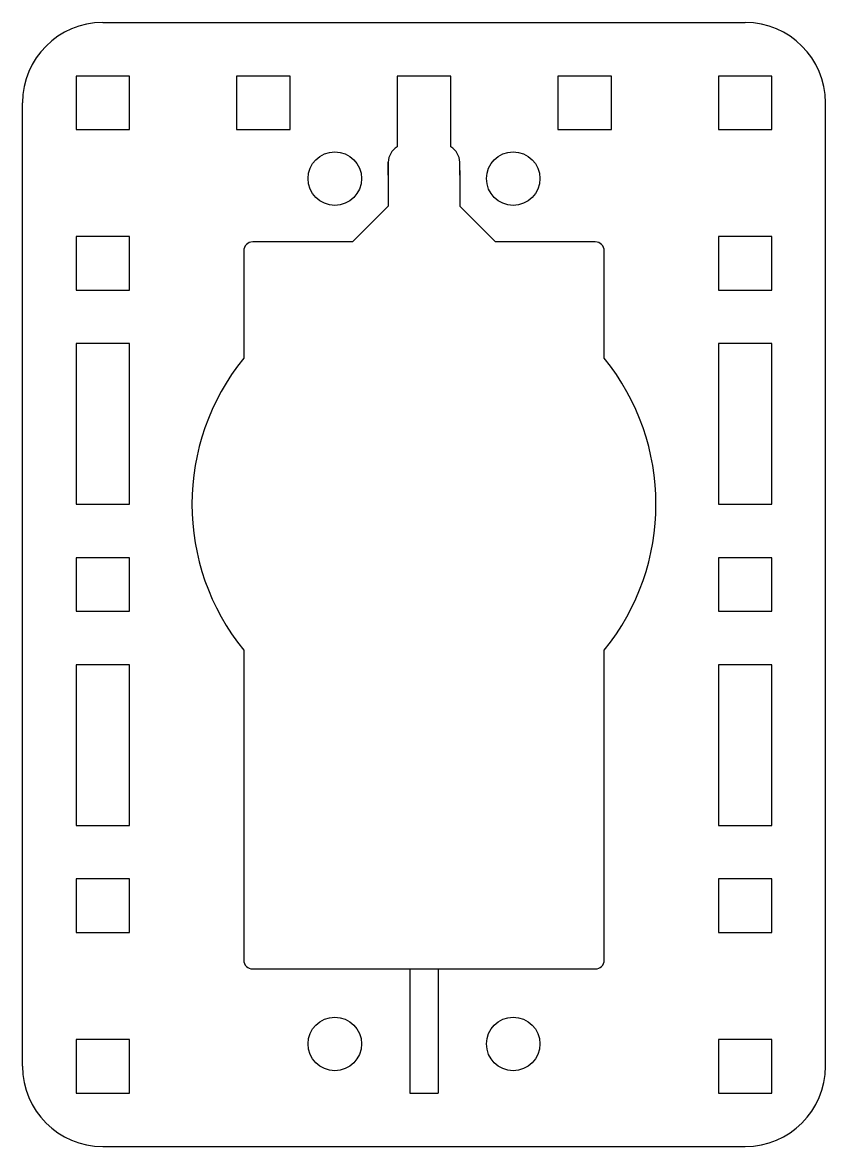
# Model space of a CAD drawing. Header units: millimetres. Extents: x 7.3 to 52.3, y 235.6 to 298.6.
import ezdxf

# ---------------------------------------------------------------- set-up
doc = ezdxf.new("R2010")
doc.units = ezdxf.units.MM
doc.layers.add('Default', color=7, linetype='Continuous')

# ---------------------------------------------------------------- blocks, each defined once
blk = doc.blocks.new('SE')
at = {"layer": 'Default', "color": 7, "linetype": 'Continuous'}
for p, q in [((10.28, 250.556), (10.28, 247.556)), ((13.28, 250.556), (10.28, 250.556)), ((13.28, 247.556), (13.28, 250.556)), ((10.28, 247.556), (13.28, 247.556))]:
    blk.add_line(p, q, dxfattribs=at)
blk = doc.blocks.new('SE1')
at = {"layer": 'Default', "color": 7, "linetype": 'Continuous'}
for p, q in [((10.28, 295.556), (10.28, 292.556)), ((13.28, 295.556), (10.28, 295.556)), ((13.28, 292.556), (13.28, 295.556)), ((10.28, 292.556), (13.28, 292.556))]:
    blk.add_line(p, q, dxfattribs=at)
blk = doc.blocks.new('SE2')
at = {"layer": 'Default', "color": 7, "linetype": 'Continuous'}
for p, q in [((46.28, 241.556), (46.28, 238.556)), ((49.28, 241.556), (46.28, 241.556)), ((49.28, 238.556), (49.28, 241.556)), ((46.28, 238.556), (49.28, 238.556))]:
    blk.add_line(p, q, dxfattribs=at)
blk = doc.blocks.new('SE3')
at = {"layer": 'Default', "color": 7, "linetype": 'Continuous'}
for p, q in [((46.28, 250.556), (46.28, 247.556)), ((49.28, 250.556), (46.28, 250.556)), ((49.28, 247.556), (49.28, 250.556)), ((46.28, 247.556), (49.28, 247.556))]:
    blk.add_line(p, q, dxfattribs=at)
blk = doc.blocks.new('SE4')
at = {"layer": 'Default', "color": 7, "linetype": 'Continuous'}
for p, q in [((46.28, 295.556), (46.28, 292.556)), ((49.28, 295.556), (46.28, 295.556)), ((49.28, 292.556), (49.28, 295.556)), ((46.28, 292.556), (49.28, 292.556))]:
    blk.add_line(p, q, dxfattribs=at)
blk = doc.blocks.new('SE5')
at = {"layer": 'Default', "color": 7, "linetype": 'Continuous'}
for p, q in [((37.28, 295.556), (37.28, 292.556)), ((40.28, 295.556), (37.28, 295.556)), ((40.28, 292.556), (40.28, 295.556)), ((37.28, 292.556), (40.28, 292.556))]:
    blk.add_line(p, q, dxfattribs=at)
blk = doc.blocks.new('SE6')
at = {"layer": 'Default', "color": 7, "linetype": 'Continuous'}
for p, q in [((10.28, 268.556), (10.28, 265.556)), ((13.28, 268.556), (10.28, 268.556)), ((13.28, 265.556), (13.28, 268.556)), ((10.28, 265.556), (13.28, 265.556))]:
    blk.add_line(p, q, dxfattribs=at)
blk = doc.blocks.new('SE7')
at = {"layer": 'Default', "color": 7, "linetype": 'Continuous'}
for p, q in [((10.28, 286.556), (10.28, 283.556)), ((13.28, 286.556), (10.28, 286.556)), ((13.28, 283.556), (13.28, 286.556)), ((10.28, 283.556), (13.28, 283.556))]:
    blk.add_line(p, q, dxfattribs=at)
blk = doc.blocks.new('SE8')
at = {"layer": 'Default', "color": 7, "linetype": 'Continuous'}
for p, q in [((46.28, 268.556), (46.28, 265.556)), ((49.28, 268.556), (46.28, 268.556)), ((49.28, 265.556), (49.28, 268.556)), ((46.28, 265.556), (49.28, 265.556))]:
    blk.add_line(p, q, dxfattribs=at)
blk = doc.blocks.new('SE9')
at = {"layer": 'Default', "color": 7, "linetype": 'Continuous'}
for p, q in [((46.28, 286.556), (46.28, 283.556)), ((49.28, 286.556), (46.28, 286.556)), ((49.28, 283.556), (49.28, 286.556)), ((46.28, 283.556), (49.28, 283.556))]:
    blk.add_line(p, q, dxfattribs=at)
blk = doc.blocks.new('SE10')
at = {"layer": 'Default', "color": 7, "linetype": 'Continuous'}
for p, q in [((19.28, 295.556), (19.28, 292.556)), ((22.28, 295.556), (19.28, 295.556)), ((22.28, 292.556), (22.28, 295.556)), ((19.28, 292.556), (22.28, 292.556))]:
    blk.add_line(p, q, dxfattribs=at)
blk = doc.blocks.new('SE11')
at = {"layer": 'Default', "color": 7, "linetype": 'Continuous'}
for p, q in [((28.28, 295.556), (28.28, 291.586)), ((31.28, 295.556), (28.28, 295.556)), ((31.28, 291.586), (31.28, 295.556))]:
    blk.add_line(p, q, dxfattribs=at)
blk = doc.blocks.new('SE12')
at = {"layer": 'Default', "color": 7, "linetype": 'Continuous'}
for p, q in [((10.28, 241.556), (10.28, 238.556)), ((13.28, 241.556), (10.28, 241.556)), ((13.28, 238.556), (13.28, 241.556)), ((10.28, 238.556), (13.28, 238.556))]:
    blk.add_line(p, q, dxfattribs=at)
blk = doc.blocks.new('SE13')
at = {"layer": 'Default', "color": 7, "linetype": 'Continuous'}
blk.add_line((13.28, 280.556), (10.28, 280.556), dxfattribs=at)
blk = doc.blocks.new('SE14')
at = {"layer": 'Default', "color": 7, "linetype": 'Continuous'}
blk.add_line((49.28, 280.556), (46.28, 280.556), dxfattribs=at)
blk = doc.blocks.new('SE15')
at = {"layer": 'Default', "color": 7, "linetype": 'Continuous'}
for p, q in [((10.28, 262.556), (10.28, 253.556)), ((13.28, 253.556), (13.28, 262.556)), ((10.28, 253.556), (13.28, 253.556))]:
    blk.add_line(p, q, dxfattribs=at)
blk = doc.blocks.new('SE16')
at = {"layer": 'Default', "color": 7, "linetype": 'Continuous'}
blk.add_line((13.28, 262.556), (10.28, 262.556), dxfattribs=at)
blk = doc.blocks.new('SE17')
at = {"layer": 'Default', "color": 7, "linetype": 'Continuous'}
for p, q in [((46.28, 262.556), (46.28, 253.556)), ((49.28, 253.556), (49.28, 262.556)), ((46.28, 253.556), (49.28, 253.556))]:
    blk.add_line(p, q, dxfattribs=at)
blk = doc.blocks.new('SE18')
at = {"layer": 'Default', "color": 7, "linetype": 'Continuous'}
blk.add_line((49.28, 262.556), (46.28, 262.556), dxfattribs=at)

msp = doc.modelspace()

# ---------------------------------------------------------------- linework, layer by layer
at = {"layer": 'Default', "color": 7, "linetype": 'Continuous'}
for p, q in [((11.78, 298.556), (47.78, 298.556)), ((7.28, 240.056), (7.28, 294.056)), ((52.28, 240.056), (52.28, 294.056)), ((27.78, 290.72), (27.78, 288.256)), ((27.78, 289.998), (27.78, 290.72)), ((31.78, 289.998), (31.78, 290.72)), ((31.78, 290.256), (31.78, 288.256)), ((25.78, 286.256), (27.78, 288.256)), ((33.78, 286.256), (31.78, 288.256)), ((25.78, 286.256), (20.18, 286.256)), ((39.38, 286.256), (33.78, 286.256)), ((19.68, 285.756), (19.68, 279.743)), ((39.88, 279.739), (39.88, 285.756)), ((10.28, 280.556), (10.28, 271.556)), ((13.28, 271.556), (13.28, 280.556)), ((46.28, 280.556), (46.28, 271.556)), ((49.28, 271.556), (49.28, 280.556)), ((10.28, 271.556), (13.28, 271.556)), ((46.28, 271.556), (49.28, 271.556)), ((19.68, 263.37), (19.68, 246.006)), ((39.88, 246.006), (39.88, 263.373)), ((20.18, 245.506), (39.38, 245.506)), ((28.98, 245.506), (28.98, 238.556)), ((30.58, 245.506), (30.58, 238.556)), ((28.98, 238.556), (30.58, 238.556)), ((11.78, 235.556), (47.78, 235.556))]:
    msp.add_line(p, q, dxfattribs=at)
for centre in [(24.78, 289.806), (34.78, 289.806), (24.78, 241.306), (34.78, 241.306)]:
    msp.add_circle(centre, 1.5, dxfattribs=at)
for centre, radius, start, end in [((11.78, 294.056), 4.5, 90, 180), ((47.78, 294.056), 4.5, 0, 90), ((28.78, 290.72), 1, 120, 180), ((30.78, 290.72), 1, 0, 60), ((20.18, 285.756), 0.5, 90, 180), ((39.38, 285.756), 0.5, 0, 90), ((29.778, 271.556), 13, 140.97017, 219.02983), ((29.778, 271.556), 13, 320.98926, 39.01074), ((20.18, 246.006), 0.5, 180, 270), ((39.38, 246.006), 0.5, 270, 0), ((11.78, 240.056), 4.5, 180, 270), ((47.78, 240.056), 4.5, 270, 0)]:
    msp.add_arc(centre, radius, start, end, dxfattribs=at)

# ---------------------------------------------------------------- block references
at = {"layer": 'Default'}
for name in ['SE1', 'SE10', 'SE11', 'SE5', 'SE4', 'SE7', 'SE9', 'SE13', 'SE14', 'SE6', 'SE8', 'SE15', 'SE16', 'SE17', 'SE18', 'SE', 'SE3', 'SE12', 'SE2']:
    msp.add_blockref(name, (0, 0), dxfattribs=at)

doc.saveas('drawing.dxf')
